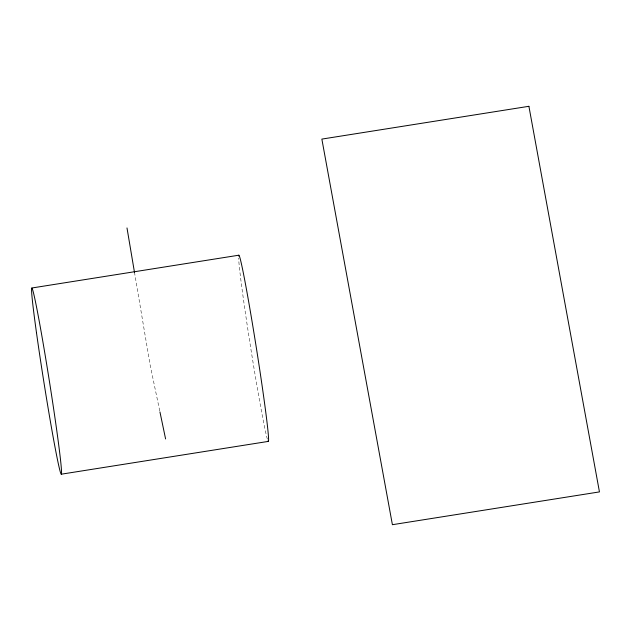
<?xml version="1.0" encoding="UTF-8"?>
<svg xmlns="http://www.w3.org/2000/svg" width="631" height="631" viewBox="0 0 631 631"><rect width="100%" height="100%" fill="white"/><g stroke="black" fill="none" stroke-linecap="round" stroke-linejoin="round"><path stroke-width="0.47" stroke-dasharray="3.15 2.37" d="M159.753 410.994L150.075 364.702L134.521 272.553M267.363 439.152A94.264 2.792 81 0 1 251.004 349.74A94.264 2.792 81 0 1 238.628 258.118"/><path stroke-width="0.95" d="M31.771 288.012L238.826 255.208M61.325 474.189L268.38 441.392M159.951 411.956L165.598 438.963M126.989 227.933L134.521 272.553M238.621 256.028A94.264 2.792 81 0 1 256.194 346.861A94.264 2.792 81 0 1 267.97 440.911M528.904 106.3L321.857 139.096L392.403 524.7L599.45 491.904L528.904 106.3M36.472 332.647A94.264 2.792 81 0 0 61.215 474.173A94.264 2.792 81 0 0 41.969 336.481A94.264 2.792 81 0 0 36.472 332.647"/></g></svg>
